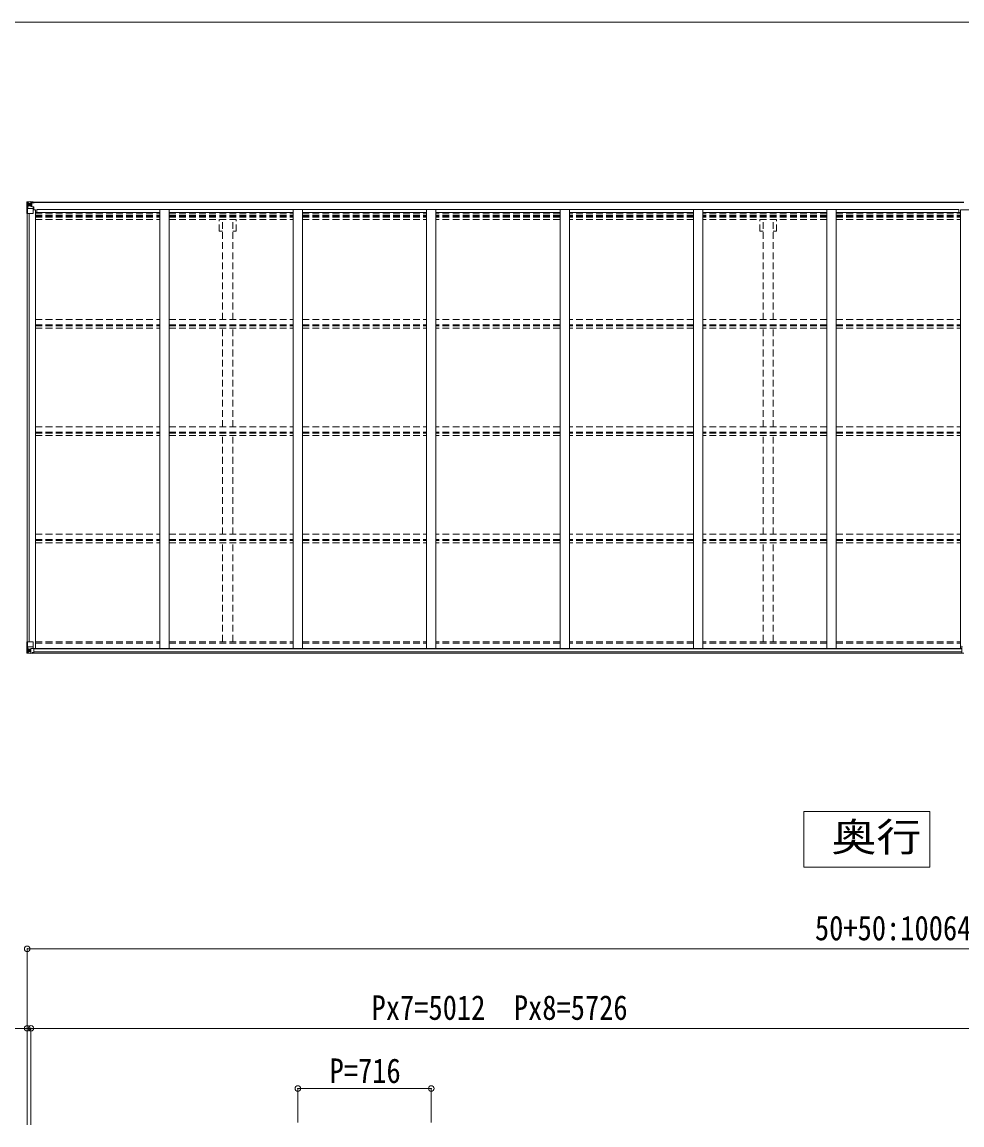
# Model space of a CAD drawing. Units: millimetres, scale not verified. Extents: x -23110 to 2444, y -5820 to 5820.
# Drawn here: x -8687 to -3644, y -100 to 5820 of the extents above; entities that cross this region are included whole.
import ezdxf
from ezdxf.enums import TextEntityAlignment as Align

# ---------------------------------------------------------------- set-up
doc = ezdxf.new("R2010")
doc.units = ezdxf.units.MM
doc.header["$LTSCALE"] = 30
doc.header["$PDMODE"] = 32
doc.header["$PDSIZE"] = 30
doc.linetypes.add('DASHED1', pattern=[1.8, 1.2, -0.6])
for name, color, linetype, lineweight in [('0-3_ELV2', 4, 'Continuous', 9), ('0-4_TABLE1', 6, 'Continuous', 9), ('0-6_OTH_LINE', 6, 'Continuous', 9), ('F-0_240', 7, 'Continuous', 9)]:
    doc.layers.add(name, color=color, linetype=linetype, lineweight=lineweight)
doc.styles.add('ＭＳ ゴシック', font='')
doc.styles.get('ＭＳ ゴシック').set_extended_font_data('MS Gothic')

msp = doc.modelspace()

# ---------------------------------------------------------------- linework, layer by layer
at = {"layer": '0-3_ELV2'}
for p, q in [((-8637.81, 4854.04), (-3633.81, 4854.04)), ((-8637.81, 4851.89), (-3633.81, 4851.89)), ((-8614.31, 4811.92), (-8627.31, 4811.92)), ((-8614.31, 4811.92), (-8614.31, 2457.94)), ((-8614.31, 4798.24), (-7948.31, 4798.24)), ((-8606.81, 4798.24), (-8606.81, 4813.75)), ((-8606.81, 4813.75), (-3659.81, 4813.75)), ((-7948.31, 4813.74), (-7948.31, 2457.94)), ((-7898.31, 4813.74), (-7898.31, 2457.94)), ((-7898.31, 4798.24), (-7232.31, 4798.24)), ((-7232.31, 4813.74), (-7232.31, 2457.94)), ((-7182.31, 4813.74), (-7182.31, 2457.94)), ((-7182.31, 4798.24), (-6516.31, 4798.24)), ((-6516.31, 4813.74), (-6516.31, 2457.94)), ((-6466.31, 4813.74), (-6466.31, 2457.94)), ((-5800.31, 4798.24), (-6466.31, 4798.24)), ((-5800.31, 4813.74), (-5800.31, 2457.94)), ((-5750.31, 4813.74), (-5750.31, 2457.94)), ((-5084.31, 4798.24), (-5750.31, 4798.24)), ((-5084.31, 4813.74), (-5084.31, 2457.94)), ((-5034.31, 4813.74), (-5034.31, 2457.94)), ((-4368.31, 4798.24), (-5034.31, 4798.24)), ((-4368.31, 4813.74), (-4368.31, 2457.94)), ((-4318.31, 4813.74), (-4318.31, 2457.94)), ((-4318.31, 4798.24), (-3652.31, 4798.24)), ((-3659.81, 4798.24), (-3659.81, 4813.75)), ((-3652.31, 4811.92), (-3652.31, 2457.94)), ((-3602.31, 4811.92), (-3652.31, 4811.92)), ((-8659.31, 4793.27), (-8659.31, 2493.96)), ((-8649.61, 4793.27), (-8649.61, 2493.96)), ((-8634.58, 2457.94), (-3643.81, 2457.94)), ((-8632.81, 2432.17), (-3633.81, 2432.17)), ((-8622.81, 2455.68), (-3643.81, 2455.68)), ((-8622.81, 2440.06), (-3643.81, 2440.06))]:
    msp.add_line(p, q, dxfattribs=at)
at = {"layer": '0-3_ELV2', "linetype": 'DASHED1'}
for p, q in [((-8614.31, 4789.84), (-7948.31, 4789.84)), ((-8614.31, 4781.64), (-7948.31, 4781.64)), ((-8614.31, 4777.72), (-7948.31, 4777.72)), ((-8614.31, 4772.64), (-7948.31, 4772.64)), ((-8614.31, 4759.63), (-7948.31, 4759.63)), ((-7898.31, 4789.84), (-7232.31, 4789.84)), ((-7898.31, 4781.64), (-7232.31, 4781.64)), ((-7898.31, 4777.72), (-7232.31, 4777.72)), ((-7898.31, 4772.64), (-7232.31, 4772.64)), ((-7898.31, 4759.63), (-7232.31, 4759.63)), ((-7628.51, 4698.04), (-7628.51, 4759.63)), ((-7610.81, 4223.89), (-7610.81, 4759.63)), ((-7555.81, 4223.89), (-7555.81, 4759.63)), ((-7538.11, 4698.04), (-7538.11, 4759.63)), ((-7182.31, 4789.84), (-6516.31, 4789.84)), ((-7182.31, 4781.64), (-6516.31, 4781.64)), ((-7182.31, 4777.72), (-6516.31, 4777.72)), ((-7182.31, 4772.64), (-6516.31, 4772.64)), ((-7182.31, 4759.63), (-6516.31, 4759.63)), ((-5800.31, 4789.84), (-6466.31, 4789.84)), ((-5800.31, 4781.64), (-6466.31, 4781.64)), ((-5800.31, 4777.72), (-6466.31, 4777.72)), ((-5800.31, 4772.64), (-6466.31, 4772.64)), ((-5800.31, 4759.63), (-6466.31, 4759.63)), ((-5084.31, 4789.84), (-5750.31, 4789.84)), ((-5084.31, 4781.64), (-5750.31, 4781.64)), ((-5084.31, 4777.72), (-5750.31, 4777.72)), ((-5084.31, 4772.64), (-5750.31, 4772.64)), ((-5084.31, 4759.63), (-5750.31, 4759.63)), ((-4368.31, 4789.84), (-5034.31, 4789.84)), ((-4368.31, 4781.64), (-5034.31, 4781.64)), ((-4368.31, 4777.72), (-5034.31, 4777.72)), ((-4368.31, 4772.64), (-5034.31, 4772.64)), ((-4368.31, 4759.63), (-5034.31, 4759.63)), ((-4728.51, 4698.04), (-4728.51, 4759.63)), ((-4710.81, 4223.89), (-4710.81, 4759.63)), ((-4655.81, 4223.89), (-4655.81, 4759.63)), ((-4638.11, 4698.04), (-4638.11, 4759.63)), ((-4318.31, 4789.84), (-3652.31, 4789.84)), ((-4318.31, 4781.64), (-3652.31, 4781.64)), ((-4318.31, 4777.72), (-3652.31, 4777.72)), ((-4318.31, 4772.64), (-3652.31, 4772.64)), ((-4318.31, 4759.63), (-3652.31, 4759.63)), ((-7628.51, 4698.04), (-7610.81, 4698.04)), ((-7555.81, 4698.04), (-7538.11, 4698.04)), ((-4728.51, 4698.04), (-4710.81, 4698.04)), ((-4655.81, 4698.04), (-4638.11, 4698.04)), ((-8614.31, 4223.89), (-7948.35, 4223.89)), ((-7898.31, 4223.89), (-7232.35, 4223.89)), ((-7182.31, 4223.89), (-6516.35, 4223.89)), ((-5800.31, 4223.89), (-6466.31, 4223.89)), ((-5084.31, 4223.89), (-5750.31, 4223.89)), ((-4368.35, 4223.89), (-5034.31, 4223.89)), ((-4318.31, 4223.89), (-3652.35, 4223.89)), ((-8614.31, 4194.16), (-7948.35, 4194.16)), ((-8614.31, 4189.61), (-7948.35, 4189.61)), ((-8614.31, 4176.6), (-7948.35, 4176.6)), ((-7898.31, 4194.16), (-7232.35, 4194.16)), ((-7898.31, 4189.61), (-7232.35, 4189.61)), ((-7898.31, 4176.6), (-7232.35, 4176.6)), ((-7610.81, 3647.69), (-7610.81, 4176.6)), ((-7555.81, 3647.69), (-7555.81, 4176.6)), ((-7182.31, 4194.16), (-6516.35, 4194.16)), ((-7182.31, 4189.61), (-6516.35, 4189.61)), ((-7182.31, 4176.6), (-6516.35, 4176.6)), ((-5800.31, 4194.16), (-6466.31, 4194.16)), ((-5800.31, 4189.61), (-6466.31, 4189.61)), ((-5800.31, 4176.6), (-6466.31, 4176.6)), ((-5084.31, 4194.16), (-5750.31, 4194.16)), ((-5084.31, 4189.61), (-5750.31, 4189.61)), ((-5084.31, 4176.6), (-5750.31, 4176.6)), ((-4368.35, 4194.16), (-5034.31, 4194.16)), ((-4368.35, 4189.61), (-5034.31, 4189.61)), ((-4368.35, 4176.6), (-5034.31, 4176.6)), ((-4710.81, 3647.69), (-4710.81, 4176.6)), ((-4655.81, 3647.69), (-4655.81, 4176.6)), ((-4318.31, 4194.16), (-3652.35, 4194.16)), ((-4318.31, 4189.61), (-3652.35, 4189.61)), ((-4318.31, 4176.6), (-3652.35, 4176.6)), ((-8614.31, 3647.81), (-7948.35, 3647.81)), ((-8614.31, 3618.08), (-7948.35, 3618.08)), ((-8614.31, 3613.53), (-7948.35, 3613.53)), ((-7898.31, 3647.81), (-7232.35, 3647.81)), ((-7898.31, 3618.08), (-7232.35, 3618.08)), ((-7898.31, 3613.53), (-7232.35, 3613.53)), ((-7182.31, 3647.81), (-6516.35, 3647.81)), ((-7182.31, 3618.08), (-6516.35, 3618.08)), ((-7182.31, 3613.53), (-6516.35, 3613.53)), ((-5800.31, 3647.81), (-6466.31, 3647.81)), ((-5800.31, 3618.08), (-6466.31, 3618.08)), ((-5800.31, 3613.53), (-6466.31, 3613.53)), ((-5084.31, 3647.81), (-5750.31, 3647.81)), ((-5084.31, 3618.08), (-5750.31, 3618.08)), ((-5084.31, 3613.53), (-5750.31, 3613.53)), ((-4368.35, 3647.81), (-5034.31, 3647.81)), ((-4368.35, 3618.08), (-5034.31, 3618.08)), ((-4368.35, 3613.53), (-5034.31, 3613.53)), ((-4318.31, 3647.81), (-3652.35, 3647.81)), ((-4318.31, 3618.08), (-3652.35, 3618.08)), ((-4318.31, 3613.53), (-3652.35, 3613.53)), ((-8614.31, 3600.52), (-7948.35, 3600.52)), ((-7898.31, 3600.52), (-7232.35, 3600.52)), ((-7610.81, 3071.61), (-7610.81, 3599.33)), ((-7555.81, 3071.61), (-7555.81, 3599.33)), ((-7182.31, 3600.52), (-6516.35, 3600.52)), ((-5800.31, 3600.52), (-6466.31, 3600.52)), ((-5084.31, 3600.52), (-5750.31, 3600.52)), ((-4368.35, 3600.52), (-5034.31, 3600.52)), ((-4710.81, 3071.61), (-4710.81, 3599.33)), ((-4655.81, 3071.61), (-4655.81, 3599.33)), ((-4318.31, 3600.52), (-3652.35, 3600.52)), ((-8614.31, 3071.74), (-7948.35, 3071.74)), ((-8614.31, 3042), (-7948.35, 3042)), ((-8614.31, 3037.45), (-7948.35, 3037.45)), ((-8614.31, 3024.44), (-7948.35, 3024.44)), ((-7898.31, 3071.74), (-7232.35, 3071.74)), ((-7898.31, 3042), (-7232.35, 3042)), ((-7898.31, 3037.45), (-7232.35, 3037.45)), ((-7898.31, 3024.44), (-7232.35, 3024.44)), ((-7610.81, 2494.11), (-7610.81, 3023.25)), ((-7555.81, 2494.11), (-7555.81, 3023.25)), ((-7182.31, 3071.74), (-6516.35, 3071.74)), ((-7182.31, 3042), (-6516.35, 3042)), ((-7182.31, 3037.45), (-6516.35, 3037.45)), ((-7182.31, 3024.44), (-6516.35, 3024.44)), ((-5800.31, 3071.74), (-6466.31, 3071.74)), ((-5800.31, 3042), (-6466.31, 3042)), ((-5800.31, 3037.45), (-6466.31, 3037.45)), ((-5800.31, 3024.44), (-6466.31, 3024.44)), ((-5084.31, 3071.74), (-5750.31, 3071.74)), ((-5084.31, 3042), (-5750.31, 3042)), ((-5084.31, 3037.45), (-5750.31, 3037.45)), ((-5084.31, 3024.44), (-5750.31, 3024.44)), ((-4368.35, 3071.74), (-5034.31, 3071.74)), ((-4368.35, 3042), (-5034.31, 3042)), ((-4368.35, 3037.45), (-5034.31, 3037.45)), ((-4368.35, 3024.44), (-5034.31, 3024.44)), ((-4710.81, 2494.11), (-4710.81, 3023.25)), ((-4655.81, 2494.11), (-4655.81, 3023.25)), ((-4318.31, 3071.74), (-3652.35, 3071.74)), ((-4318.31, 3042), (-3652.35, 3042)), ((-4318.31, 3037.45), (-3652.35, 3037.45)), ((-4318.31, 3024.44), (-3652.35, 3024.44)), ((-8614.31, 2494.11), (-7948.31, 2494.11)), ((-7898.31, 2494.11), (-7232.31, 2494.11)), ((-7182.31, 2494.11), (-6516.31, 2494.11)), ((-5800.31, 2494.11), (-6466.31, 2494.11)), ((-5084.31, 2494.11), (-5750.31, 2494.11)), ((-4368.31, 2494.11), (-5034.31, 2494.11)), ((-4318.31, 2494.11), (-3652.31, 2494.11)), ((-8614.31, 2485.77), (-7948.31, 2485.77)), ((-7898.31, 2485.77), (-7232.31, 2485.77)), ((-7182.31, 2485.77), (-6516.31, 2485.77)), ((-5800.31, 2485.77), (-6466.31, 2485.77)), ((-5084.31, 2485.77), (-5750.31, 2485.77)), ((-4368.31, 2485.77), (-5034.31, 2485.77)), ((-4318.31, 2485.77), (-3652.31, 2485.77))]:
    msp.add_line(p, q, dxfattribs=at)
at = {"layer": '0-4_TABLE1'}
for p, q in [((-8632.81, 4856.67), (-8660.38, 4854.98)), ((-8660.38, 4854.94), (-8660.38, 4854.97)), ((-8651.41, 4855.36), (-8659.33, 4854.89)), ((-8639.31, 4856.15), (-8651.31, 4855.37)), ((-8639.31, 4830.17), (-8639.31, 4856.27)), ((-8639.31, 4855.38), (-8632.81, 4855.78)), ((-8632.81, 4854.86), (-8637.81, 4854.77)), ((-8632.81, 4854.04), (-8632.81, 4856.67)), ((-8627.81, 4854.47), (-8627.81, 4854.04)), ((-8627.51, 4854.47), (-8627.81, 4854.47)), ((-8627.51, 4854.47), (-8625.82, 4854.04)), ((-8661.31, 4853.98), (-8661.31, 4793.27)), ((-8658.47, 4853.92), (-8658.47, 4853.85)), ((-8658.47, 4793.27), (-8658.47, 4853.85)), ((-8657.92, 4820.15), (-8653.78, 4832.24)), ((-8657.92, 4820.15), (-8651.31, 4819.94)), ((-8654.5, 4850.48), (-8657.24, 4854.15)), ((-8653.65, 4846.97), (-8651.31, 4847.03)), ((-8653.65, 4833.5), (-8653.65, 4846.97)), ((-8651.31, 4833.47), (-8653.65, 4833.5)), ((-8637.81, 4847.03), (-8651.31, 4847.03)), ((-8637.81, 4833.47), (-8651.31, 4833.47)), ((-8651.31, 4833.47), (-8651.31, 4833.47)), ((-8651.31, 4819.94), (-8627.31, 4819.94)), ((-8645.83, 4839.83), (-8645.83, 4838.87)), ((-8637.81, 4850.56), (-8639.31, 4850.56)), ((-8638.49, 4829.91), (-8628.14, 4828.26)), ((-8638.49, 4829.28), (-8638.49, 4829.91)), ((-8628.14, 4827.63), (-8638.49, 4829.28)), ((-8629.31, 4850.2), (-8637.81, 4850.2)), ((-8633.81, 4845.27), (-8637.81, 4845.27)), ((-8633.81, 4837.07), (-8637.81, 4837.07)), ((-8637.71, 4848.9), (-8633.81, 4848.9)), ((-8637.32, 4849.27), (-8627.31, 4849.36)), ((-8637.32, 4849.11), (-8637.32, 4849.27)), ((-8622.31, 4849.24), (-8637.32, 4849.11)), ((-8637.31, 4851.23), (-8637.31, 4849.27)), ((-8629.31, 4851.23), (-8637.31, 4851.23)), ((-8629.31, 4851.2), (-8637.31, 4851.2)), ((-8633.81, 4829.17), (-8633.81, 4849.13)), ((-8629.31, 4850.2), (-8629.31, 4851.89)), ((-8628.14, 4828.26), (-8628.14, 4827.63)), ((-8627.86, 4828.18), (-8622.81, 4828.14)), ((-8627.31, 4850.97), (-8621.31, 4850.97)), ((-8627.31, 4794.27), (-8627.31, 4827.37)), ((-8622.81, 4826.42), (-8627.31, 4826.39)), ((-8622.81, 4816.27), (-8627.31, 4816.27)), ((-8623.81, 4828.15), (-8623.81, 4826.41)), ((-8622.81, 4811.92), (-8622.81, 4828.14)), ((-8622.31, 4851.89), (-8622.31, 4850.97)), ((-8621.31, 4849.29), (-8621.31, 4851.89)), ((-8661.31, 4793.27), (-8628.31, 4793.27)), ((-8661.31, 2493.96), (-8628.31, 2493.96)), ((-8661.31, 2433.25), (-8661.31, 2493.96)), ((-8658.47, 2493.96), (-8658.47, 2433.38)), ((-8627.31, 2492.96), (-8627.31, 2459.86)), ((-8660.38, 2432.29), (-8660.38, 2432.25)), ((-8651.41, 2431.87), (-8659.33, 2432.34)), ((-8658.47, 2433.31), (-8658.47, 2433.38)), ((-8657.92, 2467.08), (-8651.31, 2467.29)), ((-8657.92, 2467.08), (-8653.78, 2455)), ((-8654.5, 2436.75), (-8657.24, 2433.08)), ((-8651.31, 2453.76), (-8653.65, 2453.73)), ((-8653.65, 2453.73), (-8653.65, 2440.26)), ((-8653.65, 2440.26), (-8651.31, 2440.2)), ((-8651.31, 2467.29), (-8627.31, 2467.29)), ((-8651.31, 2453.76), (-8651.31, 2453.76)), ((-8639.31, 2453.76), (-8651.31, 2453.76)), ((-8651.31, 2440.2), (-8639.31, 2440.2)), ((-8639.31, 2431.08), (-8651.31, 2431.86)), ((-8646.79, 2447.4), (-8646.79, 2448.36)), ((-8639.31, 2457.75), (-8632.81, 2457.75)), ((-8639.31, 2457.75), (-8639.31, 2430.96)), ((-8628.14, 2459.61), (-8638.49, 2457.95)), ((-8638.49, 2457.95), (-8638.49, 2457.75)), ((-8635.79, 2457.75), (-8628.14, 2458.97)), ((-8632.81, 2457.75), (-8623.81, 2457.72)), ((-8632.81, 2430.56), (-8632.81, 2436.51)), ((-8623.81, 2435.94), (-8632.81, 2435.88)), ((-8628.14, 2458.97), (-8628.14, 2459.61)), ((-8622.81, 2456.81), (-8622.81, 2436.65)), ((-3643.81, 2436.03), (-3643.81, 2468.35)), ((-3643.81, 2436.03), (-3643.81, 2435.99))]:
    msp.add_line(p, q, dxfattribs=at)
for points in [[(-8632.81, 4855.27), (-8637.81, 4855.27), (-8637.81, 4829.81)], [(-8647.75, 4840.79), (-8648.71, 4840.79), (-8648.71, 4841.75), (-8647.75, 4841.75)], [(-8646.79, 4842.71), (-8646.79, 4843.67), (-8645.83, 4843.67), (-8645.83, 4842.71)], [(-8645.83, 4838.87), (-8646.79, 4838.87), (-8646.79, 4839.83)], [(-8644.87, 4841.75), (-8643.91, 4841.75), (-8643.91, 4840.79), (-8644.87, 4840.79)], [(-8627.31, 4850.97), (-8627.31, 4849.35), (-8621.31, 4849.4)], [(-8660.38, 2432.25), (-8651.31, 2431.7), (-8632.81, 2430.56)], [(-8647.75, 2445.48), (-8648.71, 2445.48), (-8648.71, 2446.44), (-8647.75, 2446.44)], [(-8646.79, 2448.36), (-8645.83, 2448.36), (-8645.83, 2447.4)], [(-8645.83, 2444.52), (-8645.83, 2443.56), (-8646.79, 2443.56), (-8646.79, 2444.52)], [(-8644.87, 2446.44), (-8643.91, 2446.44), (-8643.91, 2445.48), (-8644.87, 2445.48)], [(-8622.81, 2436.65), (-8622.83, 2436.54), (-8632.81, 2436.51)]]:
    msp.add_lwpolyline(points, dxfattribs=at)
for centre in [(-8646.31, 4841.27), (-8646.31, 2445.96)]:
    msp.add_circle(centre, 5.3, dxfattribs=at)
for centre, radius, start, end in [((-8660.32, 4853.98), 0.999, 93.4424, 179.95083), ((-8660.32, 4853.94), 0.999, 93.4424, 179.95083), ((-8660.31, 4853.98), 1, 93.50017, 180.00079), ((-8659.16, 4867.59), 12.7, 269.24466, 275.10311), ((-8657.19, 4853.98), 1.28, 131.17831, 182.45895), ((-8647.75, 4842.71), 0.96, 270, 0), ((-8647.75, 4839.83), 0.96, 0, 90), ((-8644.87, 4842.71), 0.96, 180, 270), ((-8644.87, 4839.83), 0.96, 90, 180), ((-8638.38, 4830.84), 0.937, 182.32209, 263.26766), ((-8638.38, 4830.21), 0.937, 182.32209, 263.26766), ((-8637.31, 4851.73), 0.5, 179.99802, 269.99691), ((-8637.31, 4851.7), 0.5, 180.00109, 270.00109), ((-8637.31, 4848.77), 0.5, 90.52895, 180.04464), ((-8637.3, 4848.6), 0.513, 91.88028, 181.04707), ((-8628.25, 4827.33), 0.937, 2.32209, 83.26766), ((-8628.25, 4826.69), 0.937, 2.32209, 83.26766), ((-8622.18, 4856.93), 7.69, 268.96999, 276.43426), ((-8628.31, 4794.27), 1, 270, 0), ((-8628.31, 2492.96), 1, 0, 90), ((-8660.32, 2433.29), 0.999, 180.04917, 266.5576), ((-8660.32, 2433.25), 0.999, 180.04917, 266.5576), ((-8660.31, 2433.25), 1, 179.99921, 266.49983), ((-8659.16, 2419.64), 12.7, 84.89689, 90.75534), ((-8657.19, 2433.25), 1.28, 177.54105, 228.82169), ((-8647.75, 2447.4), 0.96, 270, 0), ((-8647.75, 2444.52), 0.96, 0, 90), ((-8644.87, 2447.4), 0.96, 180, 270), ((-8644.87, 2444.52), 0.96, 90, 180), ((-8638.38, 2457.02), 0.937, 96.73234, 129.06602), ((-8628.25, 2460.54), 0.937, 276.73234, 357.67791), ((-8628.25, 2459.9), 0.937, 276.73234, 357.67791), ((-3642.81, 2468.35), 1, 90, 180)]:
    msp.add_arc(centre, radius, start, end, dxfattribs=at)
for centre, major_axis, ratio, start_param, end_param in [((-8459.38, 4867.29), (201, 12.36), 0.060933, 3.1373463, 3.1378449), ((-8658.38, 4855.06), (2, 0.12), 0.060933, 3.1378449, 4.2119296), ((-8658.18, 4851.96), (-0.02, 3), 0.466854, 5.5234897, 6.1575023), ((-8657.2, 4822.5), (0.85, 2.32), 0.403757, 2.3087461, 3.2744049), ((-8656.52, 4846.89), (0.03, 5), 0.573921, 4.7320603, 5.5159136), ((-8655.05, 4833.52), (0, 3), 0.468246, 4.2703918, 4.7058971), ((-8733.06, 4847.03), (81.75, 0), 0.061163, 0, 0.0007725), ((-8658.38, 2432.17), (2, -0.12), 0.060933, 2.0712557, 3.1453404), ((-8459.38, 2419.94), (201, -12.36), 0.060933, 3.1453404, 3.145839), ((-8657.2, 2464.73), (0.85, -2.32), 0.403757, 3.0087805, 3.9744392), ((-8658.18, 2435.27), (-0.02, -3), 0.466854, 0.125683, 0.7596956), ((-8656.52, 2440.34), (0.03, -5), 0.573921, 0.7672717, 1.551125), ((-8655.05, 2453.71), (0, -3), 0.468246, 1.5772882, 2.0127935), ((-8733.06, 2440.2), (81.75, 0), 0.061163, 6.2824128, 6.2831853), ((-8623.81, 2456.81), (1, -0.021), 0.906239, 0.0187047, 1.589501), ((-8623.81, 2436.64), (1, 0.012), 0.707053, 4.7036637, 6.124411)]:
    msp.add_ellipse(centre, major_axis=major_axis, ratio=ratio, start_param=start_param, end_param=end_param, dxfattribs=at)
at = {"layer": '0-6_OTH_LINE'}
for p, q in [((-8659.31, 845.65), (-8659.31, -97)), ((-8659.31, 845.65), (1404.69, 845.65)), ((-8659.31, 418.73), (-8659.31, -99.76)), ((-8659.31, 418.73), (-8639.31, 418.73)), ((-8639.31, 418.73), (-8639.31, -99.76)), ((-7207.31, 95.65), (-7207.31, -86.8)), ((-7207.31, 95.65), (-6491.31, 95.65)), ((-6491.31, 95.65), (-6491.31, -86.8))]:
    msp.add_line(p, q, dxfattribs=at)
at = {"layer": '0-6_OTH_LINE', "lineweight": 18}
msp.add_line((-8659.31, 418.73), (-8908.15, 418.73), dxfattribs=at)
at = {"layer": '0-6_OTH_LINE', "color": 3}
msp.add_lwpolyline([(-4492.79, 1582.73), (-3816.39, 1582.73), (-3816.39, 1283.23), (-4492.79, 1283.23)], close=True, dxfattribs=at)
at = {"layer": '0-6_OTH_LINE'}
msp.add_lwpolyline([(-8639.31, 418.73), (-3627.31, 418.73), (1384.69, 418.73)], dxfattribs=at)
for p in [(-8659.31, 845.65), (-8659.31, 418.73), (-8639.31, 418.73), (-7207.31, 95.65), (-6491.31, 95.65)]:
    msp.add_point(p, dxfattribs=at)
at = {"layer": 'F-0_240', "color": 5}
msp.add_line((-14419.99, 5820), (2020.01, 5820), dxfattribs=at)

# ---------------------------------------------------------------- texts
at = {"layer": '0-6_OTH_LINE', "color": 2, "style": 'ＭＳ ゴシック', "width": 1.15}
msp.add_text('奥行', height=154, dxfattribs=at).set_placement((-4344.3, 1322.35), align=Align.BOTTOM_LEFT)
at = {"layer": '0-6_OTH_LINE', "color": 7, "style": 'ＭＳ ゴシック', "width": 0.85}
for s, p in [('50+50:10064  57+57:11496', (-4432.56, 851.65)), ('Px7=5012  Px8=5726', (-6811.51, 424.73)), ('P=716', (-7036.81, 85.65))]:
    msp.add_text(s, height=132, dxfattribs=at).set_placement(p, align=Align.BOTTOM_LEFT)

doc.saveas('drawing.dxf')
